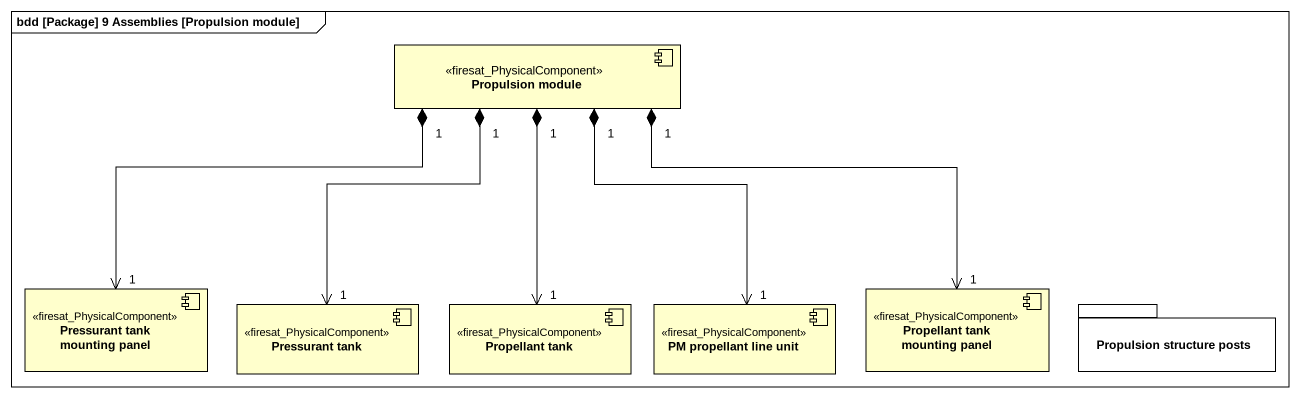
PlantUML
@startuml
mainframe bdd [Package] 9 Assemblies [Propulsion module]
component "Propulsion module" as Propulsion_module <<firesat_PhysicalComponent>>
component "Pressurant tank mounting panel" as Pressurant_tank_mounting <<firesat_PhysicalComponent>>
component "Pressurant tank" as Pressurant_tank <<firesat_PhysicalComponent>>
component "Propellant tank" as Propellant_tank <<firesat_PhysicalComponent>>
component "PM propellant line unit" as PM_propellant_line_unit <<firesat_PhysicalComponent>>
component "Propellant tank mounting panel" as Propellant_tank_mounting <<firesat_PhysicalComponent>>
package "Propulsion structure posts" as Propulsion_structure_posts {
}
Propulsion_module "1" *--> "1" Pressurant_tank_mounting
Propulsion_module "1" *--> "1" Pressurant_tank
Propulsion_module "1" *--> "1" Propellant_tank
Propulsion_module "1" *--> "1" PM_propellant_line_unit
Propulsion_module "1" *--> "1" Propellant_tank_mounting
@enduml
